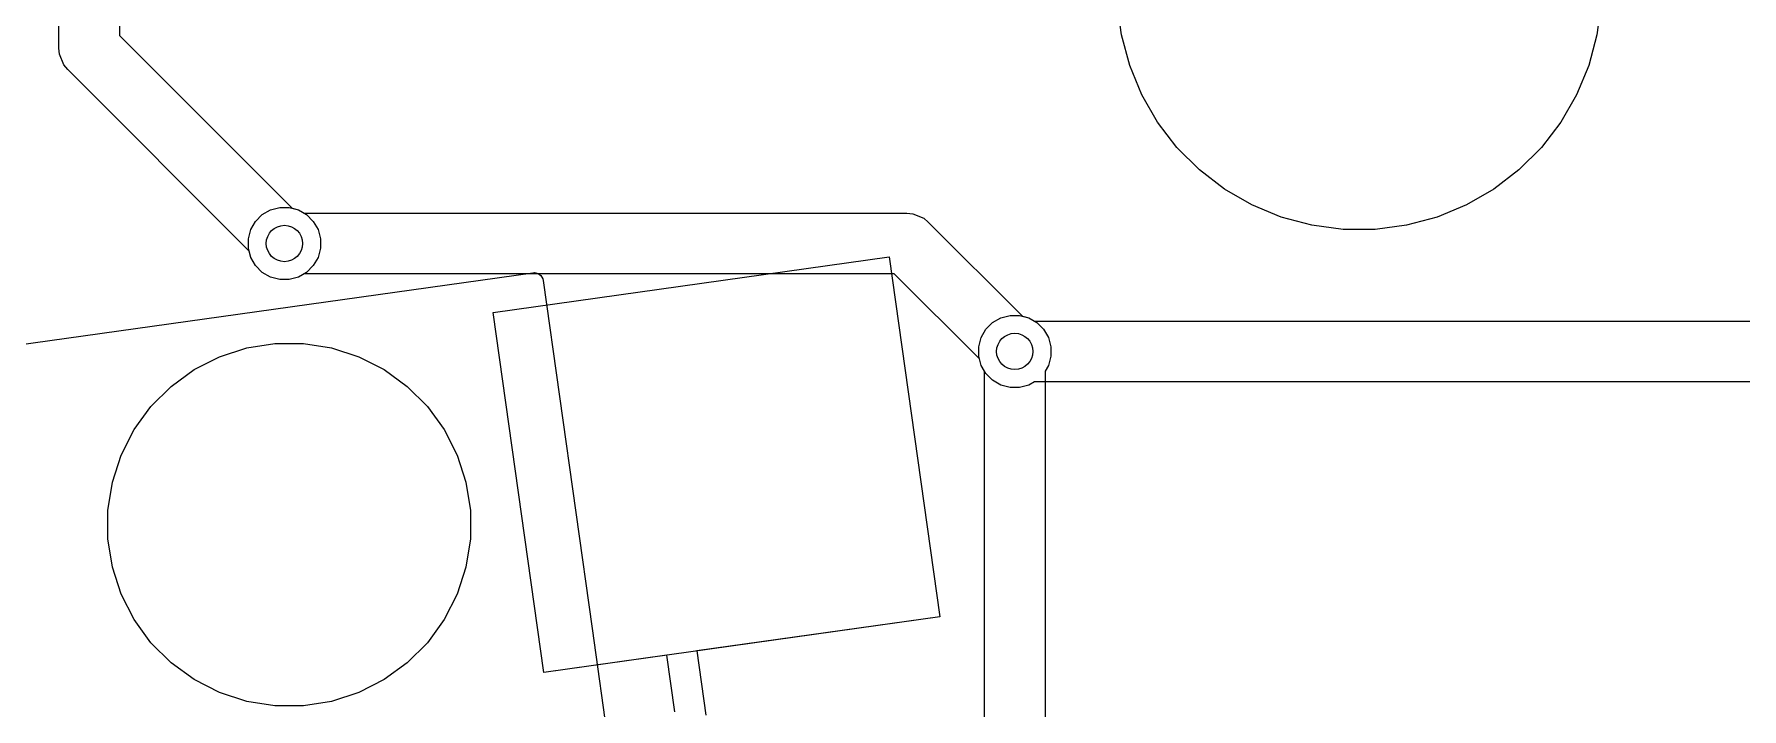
# Model space of a CAD drawing. Header units: millimetres. Extents: x 14 to 286, y -133 to -45.
# Drawn here: x 175.84 to 189.93, y -116.96 to -111.39 of the extents above; entities that cross this region are included whole.
import ezdxf

# ---------------------------------------------------------------- set-up
doc = ezdxf.new("R2010")
doc.units = ezdxf.units.MM
for name, color, linetype, true_color in [('B.Cu', 153, 'CONTINUOUS', 0x4d7fc4), ('B.Mask', 4, 'CONTINUOUS', 0x02ffee), ('B.Paste', 132, 'CONTINUOUS', 0x00c2c2), ('B.Silkscreen', 31, 'CONTINUOUS', 0xe8b2a7), ('F.Cu', 13, 'CONTINUOUS', 0xc83434), ('F.Mask', 201, 'CONTINUOUS', 0xd864ff)]:
    doc.layers.add(name, color=color, linetype=linetype, true_color=true_color)

msp = doc.modelspace()

# ---------------------------------------------------------------- linework, layer by layer
at = {"layer": 'B.Cu', "linetype": 'CONTINUOUS'}
for p, q in [((176.0397, -111.5038), (176.0397, -107.751927)), ((176.5397, -107.75158), (176.5397, -111.400246)), ((176.5397, -111.400246), (177.963828, -112.824375)), ((176.044504, -111.552573), (176.0397, -111.5038)), ((176.081833, -111.642693), (176.044504, -111.552573)), ((176.081837, -111.642697), (176.081833, -111.642693)), ((176.112923, -111.680577), (176.081837, -111.642697)), ((177.610275, -113.177928), (176.112923, -111.680577)), ((177.963828, -112.824375), (178.016305, -112.838436)), ((178.016305, -112.838436), (178.084128, -112.877594)), ((178.084128, -112.877594), (178.139506, -112.932972)), ((178.139506, -112.932972), (178.178664, -113.000795)), ((178.178664, -113.000795), (178.198933, -113.076442)), ((178.198933, -113.076442), (178.198933, -113.154758)), ((177.624336, -113.230405), (177.610275, -113.177928)), ((177.663494, -113.298228), (177.624336, -113.230405)), ((178.178664, -113.230405), (178.139506, -113.298228)), ((178.198933, -113.154758), (178.178664, -113.230405)), ((179.623334, -113.684216), (182.891219, -113.224944)), ((182.891219, -113.224944), (183.308738, -116.195748)), ((177.718872, -113.353606), (177.663494, -113.298228)), ((177.786695, -113.392764), (177.718872, -113.353606)), ((177.862342, -113.413033), (177.786695, -113.392764)), ((177.940658, -113.413033), (177.862342, -113.413033)), ((178.016305, -113.392764), (177.940658, -113.413033)), ((178.084128, -113.353606), (178.016305, -113.392764)), ((178.139506, -113.298228), (178.084128, -113.353606)), ((180.040853, -116.65502), (179.623334, -113.684216)), ((183.813095, -113.728936), (183.888742, -113.708667)), ((183.888742, -113.708667), (183.967058, -113.708667)), ((183.967058, -113.708667), (184.042705, -113.728936)), ((183.650736, -113.891295), (183.689894, -113.823472)), ((183.689894, -113.823472), (183.745272, -113.768094)), ((183.745272, -113.768094), (183.813095, -113.728936)), ((184.042705, -113.728936), (184.110528, -113.768094)), ((184.110528, -113.768094), (184.165906, -113.823472)), ((184.165906, -113.823472), (184.205064, -113.891295)), ((183.630467, -113.966942), (183.650736, -113.891295)), ((183.630467, -114.045258), (183.630467, -113.966942)), ((184.205064, -113.891295), (184.225333, -113.966942)), ((184.225333, -113.966942), (184.225333, -114.045258)), ((183.650736, -114.120905), (183.630467, -114.045258)), ((183.6779, -114.167953), (183.650736, -114.120905)), ((184.205064, -114.120905), (184.1779, -114.167953)), ((184.225333, -114.045258), (184.205064, -114.120905)), ((183.6779, -121.351746), (183.6779, -114.167953)), ((184.1779, -114.167953), (184.1779, -121.4553)), ((183.308738, -116.195748), (181.303507, -116.477565)), ((181.055939, -116.512358), (180.040853, -116.65502)), ((181.121627, -116.979595), (181.055939, -116.512358)), ((181.303507, -116.477565), (181.377883, -117.006598))]:
    msp.add_line(p, q, dxfattribs=at)
at = {"layer": 'B.Cu'}
for centre in [(177.9015, -113.1156), (183.9279, -114.0061)]:
    msp.add_circle(centre, 0.15, dxfattribs=at)
at = {"layer": 'B.Mask', "linetype": 'CONTINUOUS'}
for p, q in [((184.808233, -111.393712), (184.774086, -111.134337)), ((188.765522, -111.134337), (188.731375, -111.393712)), ((184.875944, -111.64641), (184.808233, -111.393712)), ((188.731375, -111.393712), (188.663664, -111.64641)), ((184.976059, -111.888108), (184.875944, -111.64641)), ((188.663664, -111.64641), (188.563549, -111.888108)), ((185.106865, -112.114671), (184.976059, -111.888108)), ((188.563549, -111.888108), (188.432743, -112.114671)), ((185.266124, -112.322223), (185.106865, -112.114671)), ((188.432743, -112.114671), (188.273484, -112.322223)), ((185.451112, -112.507211), (185.266124, -112.322223)), ((188.273484, -112.322223), (188.088496, -112.507211)), ((185.658664, -112.66647), (185.451112, -112.507211)), ((188.088496, -112.507211), (187.880944, -112.66647)), ((185.885227, -112.797276), (185.658664, -112.66647)), ((187.880944, -112.66647), (187.654381, -112.797276)), ((186.126925, -112.897391), (185.885227, -112.797276)), ((187.654381, -112.797276), (187.412683, -112.897391)), ((186.379623, -112.965102), (186.126925, -112.897391)), ((186.638998, -112.999249), (186.379623, -112.965102)), ((186.90061, -112.999249), (186.638998, -112.999249)), ((187.159985, -112.965102), (186.90061, -112.999249)), ((187.412683, -112.897391), (187.159985, -112.965102)), ((179.623334, -113.684216), (182.891219, -113.224944)), ((182.891219, -113.224944), (183.308738, -116.195748)), ((180.040853, -116.65502), (179.623334, -113.684216)), ((177.366657, -114.049623), (177.590514, -113.976887)), ((177.590514, -113.976887), (177.822993, -113.940066)), ((177.822993, -113.940066), (178.058371, -113.940066)), ((178.058371, -113.940066), (178.29085, -113.976887)), ((178.29085, -113.976887), (178.514707, -114.049623)), ((177.156934, -114.156482), (177.366657, -114.049623)), ((178.514707, -114.049623), (178.72443, -114.156482)), ((176.96651, -114.294833), (177.156934, -114.156482)), ((178.72443, -114.156482), (178.914854, -114.294833)), ((176.800073, -114.46127), (176.96651, -114.294833)), ((178.914854, -114.294833), (179.081291, -114.46127)), ((176.661722, -114.651694), (176.800073, -114.46127)), ((179.081291, -114.46127), (179.219642, -114.651694)), ((176.554863, -114.861417), (176.661722, -114.651694)), ((179.219642, -114.651694), (179.326501, -114.861417)), ((176.482127, -115.085274), (176.554863, -114.861417)), ((179.326501, -114.861417), (179.399237, -115.085274)), ((176.445306, -115.317753), (176.482127, -115.085274)), ((179.399237, -115.085274), (179.436058, -115.317753)), ((176.445306, -115.553131), (176.445306, -115.317753)), ((179.436058, -115.317753), (179.436058, -115.553131)), ((176.482127, -115.78561), (176.445306, -115.553131)), ((179.436058, -115.553131), (179.399237, -115.78561)), ((176.554863, -116.009467), (176.482127, -115.78561)), ((179.399237, -115.78561), (179.326501, -116.009467)), ((176.661722, -116.21919), (176.554863, -116.009467)), ((179.326501, -116.009467), (179.219642, -116.21919)), ((176.800073, -116.409614), (176.661722, -116.21919)), ((179.219642, -116.21919), (179.081291, -116.409614)), ((183.308738, -116.195748), (180.040853, -116.65502)), ((176.96651, -116.576051), (176.800073, -116.409614)), ((179.081291, -116.409614), (178.914854, -116.576051)), ((177.156934, -116.714402), (176.96651, -116.576051)), ((178.914854, -116.576051), (178.72443, -116.714402)), ((177.366657, -116.821261), (177.156934, -116.714402)), ((178.72443, -116.714402), (178.514707, -116.821261)), ((177.590514, -116.893997), (177.366657, -116.821261)), ((177.822993, -116.930818), (177.590514, -116.893997)), ((178.058371, -116.930818), (177.822993, -116.930818)), ((178.29085, -116.893997), (178.058371, -116.930818)), ((178.514707, -116.821261), (178.29085, -116.893997))]:
    msp.add_line(p, q, dxfattribs=at)
at = {"layer": 'B.Paste', "linetype": 'CONTINUOUS'}
for p, q in [((179.623334, -113.684216), (182.891219, -113.224944)), ((182.891219, -113.224944), (183.308738, -116.195748)), ((180.040853, -116.65502), (179.623334, -113.684216)), ((183.308738, -116.195748), (180.040853, -116.65502))]:
    msp.add_line(p, q, dxfattribs=at)
at = {"layer": 'B.Silkscreen', "linetype": 'CONTINUOUS'}
for p, q in [((171.409842, -114.556805), (179.950904, -113.356437)), ((179.950904, -113.356437), (179.965594, -113.355827)), ((179.965594, -113.355827), (179.993926, -113.363155)), ((179.993926, -113.363155), (180.017296, -113.380766)), ((180.017296, -113.380766), (180.032149, -113.40598)), ((180.032149, -113.40598), (180.035612, -113.420269)), ((180.035612, -113.420269), (180.439357, -116.293067)), ((180.439357, -116.293067), (180.585902, -117.335789))]:
    msp.add_line(p, q, dxfattribs=at)
at = {"layer": 'F.Cu', "linetype": 'CONTINUOUS'}
for p, q in [((177.718872, -112.877594), (177.786695, -112.838436)), ((177.786695, -112.838436), (177.862342, -112.818167)), ((177.862342, -112.818167), (177.940658, -112.818167)), ((177.940658, -112.818167), (178.016305, -112.838436)), ((178.016305, -112.838436), (178.063354, -112.8656)), ((178.063354, -112.8656), (183.0374, -112.8656)), ((183.0374, -112.8656), (183.086173, -112.870404)), ((183.086173, -112.870404), (183.176293, -112.907733)), ((177.604067, -113.076442), (177.624336, -113.000795)), ((177.624336, -113.000795), (177.663494, -112.932972)), ((177.663494, -112.932972), (177.718872, -112.877594)), ((183.176293, -112.907733), (183.176297, -112.907737)), ((183.176297, -112.907737), (183.214177, -112.938823)), ((183.214177, -112.938823), (183.990229, -113.714875)), ((177.604067, -113.154758), (177.604067, -113.076442)), ((177.624336, -113.230405), (177.604067, -113.154758)), ((177.663494, -113.298228), (177.624336, -113.230405)), ((177.718872, -113.353606), (177.663494, -113.298228)), ((177.786695, -113.392764), (177.718872, -113.353606)), ((177.862342, -113.413033), (177.786695, -113.392764)), ((177.940658, -113.413033), (177.862342, -113.413033)), ((178.016305, -113.392764), (177.940658, -113.413033)), ((178.063354, -113.3656), (178.016305, -113.392764)), ((182.933846, -113.3656), (178.063354, -113.3656)), ((183.636675, -114.068429), (182.933846, -113.3656)), ((183.990229, -113.714875), (184.042705, -113.728936)), ((184.042705, -113.728936), (184.089754, -113.7561)), ((184.089754, -113.7561), (191.835246, -113.7561)), ((183.650736, -114.120905), (183.636675, -114.068429)), ((183.689894, -114.188728), (183.650736, -114.120905)), ((183.745272, -114.244106), (183.689894, -114.188728)), ((183.813095, -114.283264), (183.745272, -114.244106)), ((184.089754, -114.2561), (184.042705, -114.283264)), ((191.835246, -114.2561), (184.089754, -114.2561)), ((183.888742, -114.303533), (183.813095, -114.283264)), ((183.967058, -114.303533), (183.888742, -114.303533)), ((184.042705, -114.283264), (183.967058, -114.303533))]:
    msp.add_line(p, q, dxfattribs=at)
at = {"layer": 'F.Cu'}
for centre in [(177.9015, -113.1156), (183.9279, -114.0061)]:
    msp.add_circle(centre, 0.15, dxfattribs=at)
at = {"layer": 'F.Mask', "linetype": 'CONTINUOUS'}
for p, q in [((184.808233, -111.393712), (184.774086, -111.134337)), ((188.765522, -111.134337), (188.731375, -111.393712)), ((184.875944, -111.64641), (184.808233, -111.393712)), ((188.731375, -111.393712), (188.663664, -111.64641)), ((184.976059, -111.888108), (184.875944, -111.64641)), ((188.663664, -111.64641), (188.563549, -111.888108)), ((185.106865, -112.114671), (184.976059, -111.888108)), ((188.563549, -111.888108), (188.432743, -112.114671)), ((185.266124, -112.322223), (185.106865, -112.114671)), ((188.432743, -112.114671), (188.273484, -112.322223)), ((185.451112, -112.507211), (185.266124, -112.322223)), ((188.273484, -112.322223), (188.088496, -112.507211)), ((185.658664, -112.66647), (185.451112, -112.507211)), ((188.088496, -112.507211), (187.880944, -112.66647)), ((185.885227, -112.797276), (185.658664, -112.66647)), ((187.880944, -112.66647), (187.654381, -112.797276)), ((186.126925, -112.897391), (185.885227, -112.797276)), ((187.654381, -112.797276), (187.412683, -112.897391)), ((186.379623, -112.965102), (186.126925, -112.897391)), ((186.638998, -112.999249), (186.379623, -112.965102)), ((186.90061, -112.999249), (186.638998, -112.999249)), ((187.159985, -112.965102), (186.90061, -112.999249)), ((187.412683, -112.897391), (187.159985, -112.965102)), ((177.366657, -114.049623), (177.590514, -113.976887)), ((177.590514, -113.976887), (177.822993, -113.940066)), ((177.822993, -113.940066), (178.058371, -113.940066)), ((178.058371, -113.940066), (178.29085, -113.976887)), ((178.29085, -113.976887), (178.514707, -114.049623)), ((177.156934, -114.156482), (177.366657, -114.049623)), ((178.514707, -114.049623), (178.72443, -114.156482)), ((176.96651, -114.294833), (177.156934, -114.156482)), ((178.72443, -114.156482), (178.914854, -114.294833)), ((176.800073, -114.46127), (176.96651, -114.294833)), ((178.914854, -114.294833), (179.081291, -114.46127)), ((176.661722, -114.651694), (176.800073, -114.46127)), ((179.081291, -114.46127), (179.219642, -114.651694)), ((176.554863, -114.861417), (176.661722, -114.651694)), ((179.219642, -114.651694), (179.326501, -114.861417)), ((176.482127, -115.085274), (176.554863, -114.861417)), ((179.326501, -114.861417), (179.399237, -115.085274)), ((176.445306, -115.317753), (176.482127, -115.085274)), ((179.399237, -115.085274), (179.436058, -115.317753)), ((176.445306, -115.553131), (176.445306, -115.317753)), ((179.436058, -115.317753), (179.436058, -115.553131)), ((176.482127, -115.78561), (176.445306, -115.553131)), ((179.436058, -115.553131), (179.399237, -115.78561)), ((176.554863, -116.009467), (176.482127, -115.78561)), ((179.399237, -115.78561), (179.326501, -116.009467)), ((176.661722, -116.21919), (176.554863, -116.009467)), ((179.326501, -116.009467), (179.219642, -116.21919)), ((176.800073, -116.409614), (176.661722, -116.21919)), ((179.219642, -116.21919), (179.081291, -116.409614)), ((176.96651, -116.576051), (176.800073, -116.409614)), ((179.081291, -116.409614), (178.914854, -116.576051)), ((177.156934, -116.714402), (176.96651, -116.576051)), ((178.914854, -116.576051), (178.72443, -116.714402)), ((177.366657, -116.821261), (177.156934, -116.714402)), ((178.72443, -116.714402), (178.514707, -116.821261)), ((177.590514, -116.893997), (177.366657, -116.821261)), ((177.822993, -116.930818), (177.590514, -116.893997)), ((178.058371, -116.930818), (177.822993, -116.930818)), ((178.29085, -116.893997), (178.058371, -116.930818)), ((178.514707, -116.821261), (178.29085, -116.893997))]:
    msp.add_line(p, q, dxfattribs=at)

doc.saveas('drawing.dxf')
